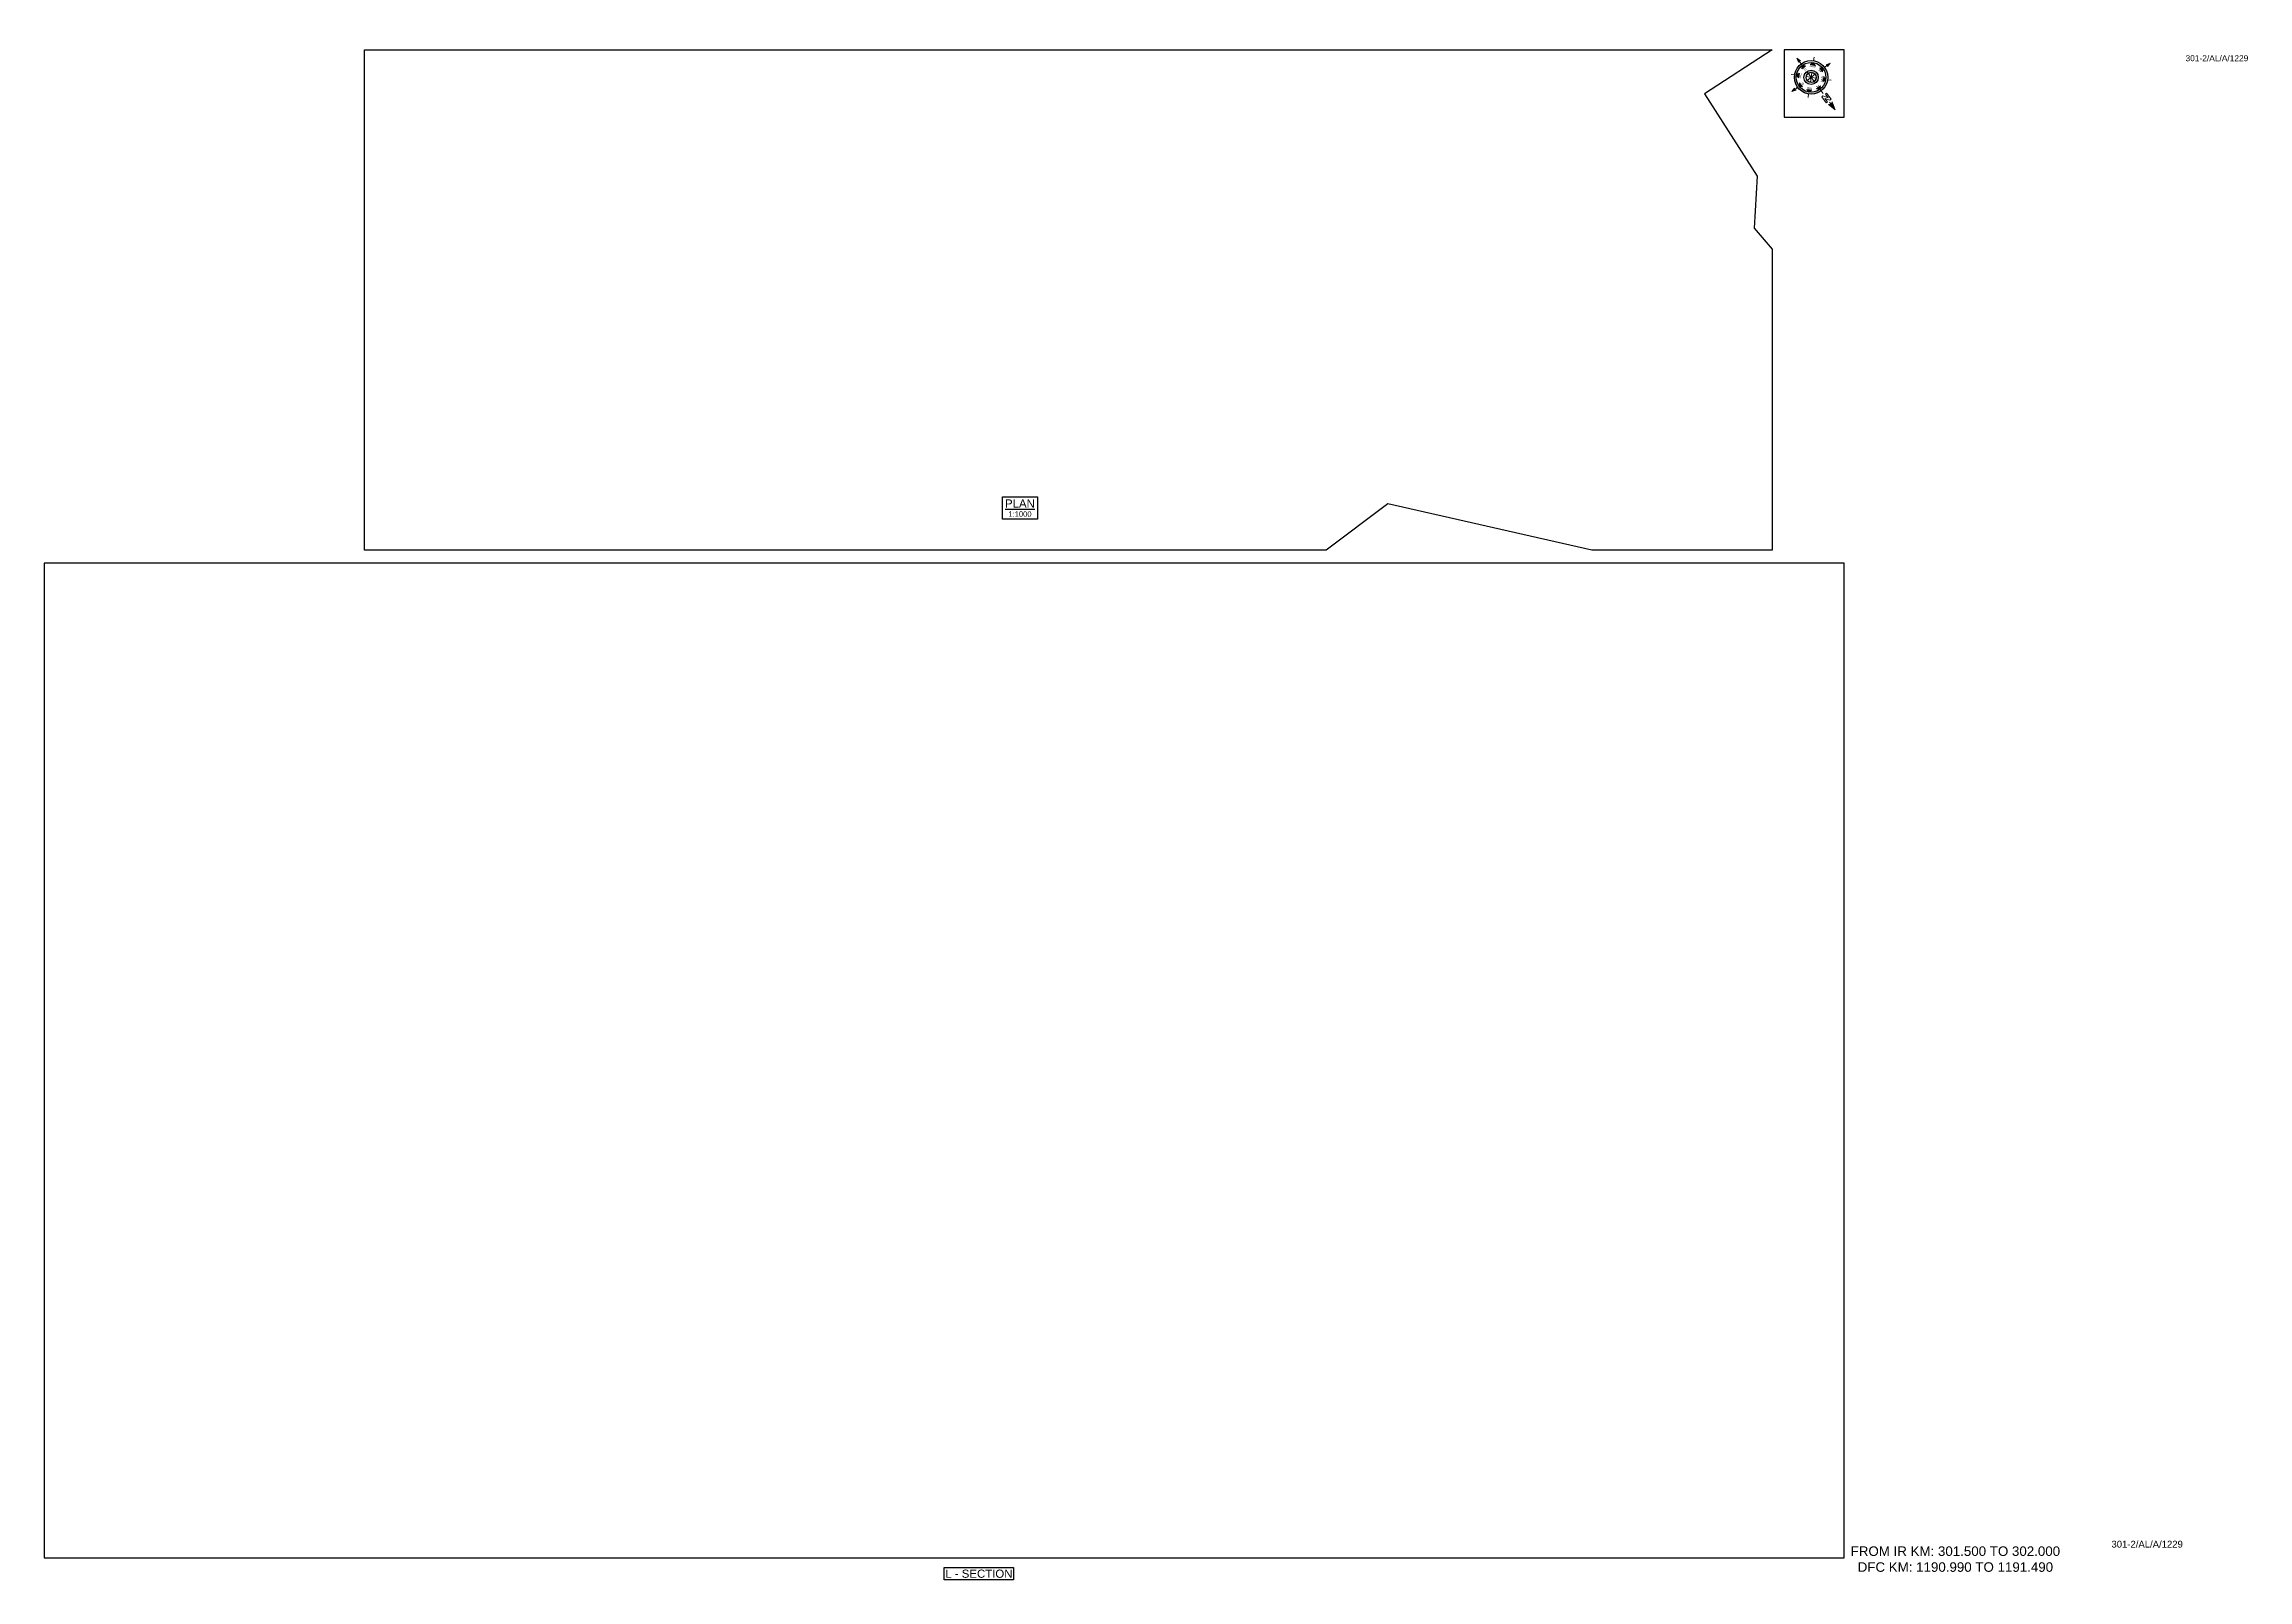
# Paper-space layout '1229' of a CAD drawing. Header units: metres. Extents: x 15 to 824, y 17 to 581.
import ezdxf
from ezdxf.enums import TextEntityAlignment as Align

# ---------------------------------------------------------------- set-up
doc = ezdxf.new("R2010")
doc.units = ezdxf.units.M
doc.header["$MEASUREMENT"] = 0
doc.layers.get('Defpoints').update_dxf_attribs({"color": 5})
doc.layers.add('title', color=7, linetype='Continuous')
doc.styles.get("Standard").update_dxf_attribs({"font": 'arial.ttf'})
doc.styles.add('Style-Arial', font='arial.ttf')

# ---------------------------------------------------------------- blocks, each defined once
blk = doc.blocks.new('N')
for points in [[(0, 8.41), (-0.49, 6.68), (0, 6.93)], [(0.49, 6.68), (0, 6.93), (0, 8.41)], [(-4.93, 0), (-4.07, 0.25), (-4.19, 0)], [(-4.07, -0.25), (-4.19, 0), (-4.93, 0)], [(-3.08, 0), (-2.59, 0.49), (-2.59, -0.49)], [(-2.18, 2.18), (-1.48, 2.18), (-2.18, 1.48)], [(0, 3.08), (0.49, 2.59), (-0.49, 2.59)], [(2.18, 2.18), (2.18, 1.48), (1.48, 2.18)], [(3.08, 0), (2.59, -0.49), (2.59, 0.49)], [(4.07, 0.25), (4.19, 0), (4.93, 0)], [(4.93, 0), (4.07, -0.25), (4.19, 0)], [(-2.18, -2.18), (-2.18, -1.48), (-1.48, -2.18)], [(0, -3.08), (-0.49, -2.59), (0.49, -2.59)], [(0, -4.93), (-0.25, -4.07), (0, -4.19)], [(0.25, -4.07), (0, -4.19), (0, -4.93)], [(2.18, -2.18), (1.48, -2.18), (2.18, -1.48)]]:
    blk.add_hatch(color=7).paths.add_polyline_path(points, flags=0)
h = blk.add_hatch(color=7)
h.paths.add_polyline_path([(0, -3.08), (0, -3.46, 1), (0, 3.46), (0, 3.08, -1)])
h.paths.add_polyline_path([(0, 1.05), (0, 1.48, 1), (0, -1.48), (0, -1.05, -1)])
at = {"color": 7, "linetype": 'ByBlock', "lineweight": 13}
for p, q in [((-0.61, 4.57), (-0.61, 6.12)), ((-0.61, 6.12), (-0.3, 6.12)), ((-0.3, 6.12), (0.32, 5.19)), ((0.32, 4.57), (-0.3, 5.5)), ((-0.3, 5.5), (-0.3, 4.57)), ((0.32, 5.19), (0.32, 6.12)), ((0.32, 6.12), (0.64, 6.12)), ((0.64, 6.12), (0.64, 4.57))]:
    blk.add_line(p, q, dxfattribs=at)
at = {"color": 7, "lineweight": 13}
for p, q in [((0, 6.41), (0, 7.28)), ((-3.46, 0), (-4.19, 0)), ((-2.45, 2.45), (-2.97, 2.97)), ((1.05, 0), (-1.05, 0)), ((-1.05, 0), (1.05, 0)), ((-0.74, 0.74), (0.74, -0.74)), ((0.74, 0.74), (-0.74, -0.74)), ((0.74, -0.74), (-0.74, 0.74)), ((-0.74, -0.74), (0.74, 0.74)), ((0, 3.46), (0, 4.19)), ((0, 3.46), (0, 3.08)), ((0, 1.05), (0, 1.48)), ((0, 1.05), (0, -1.05)), ((0, -1.05), (0, 1.05)), ((2.45, 2.45), (2.97, 2.97)), ((3.46, 0), (4.19, 0)), ((-2.45, -2.45), (-2.97, -2.97)), ((0, -1.05), (0, -1.48)), ((0, -3.46), (0, -3.08)), ((0, -3.46), (0, -4.19)), ((2.45, -2.45), (2.97, -2.97))]:
    blk.add_line(p, q, dxfattribs=at)
for points in [[(0, 8.41), (-0.49, 6.68), (0, 6.93), (0, 6.93)], [(0.49, 6.68), (0, 6.93), (0, 8.41), (0, 8.41)], [(-4.93, 0), (-4.07, 0.25), (-4.19, 0), (-4.19, 0)], [(-4.07, -0.25), (-4.19, 0), (-4.93, 0), (-4.93, 0)], [(-3.08, 0), (-2.59, 0.49), (-2.59, -0.49), (-2.59, -0.49)], [(-2.18, 2.18), (-1.48, 2.18), (-2.18, 1.48), (-2.18, 1.48)], [(0, 3.08), (0.49, 2.59), (-0.49, 2.59), (-0.49, 2.59)], [(2.18, 2.18), (2.18, 1.48), (1.48, 2.18), (1.48, 2.18)], [(3.08, 0), (2.59, -0.49), (2.59, 0.49), (2.59, 0.49)], [(4.07, 0.25), (4.19, 0), (4.93, 0), (4.93, 0)], [(4.93, 0), (4.07, -0.25), (4.19, 0), (4.19, 0)], [(-2.18, -2.18), (-2.18, -1.48), (-1.48, -2.18), (-1.48, -2.18)], [(0, -3.08), (-0.49, -2.59), (0.49, -2.59), (0.49, -2.59)], [(0, -4.93), (-0.25, -4.07), (0, -4.19), (0, -4.19)], [(0.25, -4.07), (0, -4.19), (0, -4.93), (0, -4.93)], [(2.18, -2.18), (1.48, -2.18), (2.18, -1.48), (2.18, -1.48)]]:
    blk.add_lwpolyline(points, close=True, dxfattribs=at)
at = {"color": 7, "linetype": 'ByBlock', "lineweight": 13}
for points in [[(-0.3, 4.57), (-0.61, 4.57)], [(0.32, 4.57), (0.64, 4.57)]]:
    blk.add_lwpolyline(points, dxfattribs=at)
at = {"color": 7}
for radius in [3.46, 3.08, 1.48, 1.05]:
    blk.add_circle((0, 0), radius, dxfattribs=at)
for s, rotation, p in [('W', 90, (-2.1, 0)), ('NW', 45, (-1.48, 1.48)), ('NE', 315, (1.48, 1.48)), ('E', 270, (1.97, 0)), ('SW', 135, (-1.48, -1.48)), ('SE', 225, (1.48, -1.48))]:
    blk.add_text(s, height=0.6, rotation=rotation, dxfattribs=at).set_placement(p, align=Align.CENTER)
for s, p in [('N', (0, 2.1)), ('S', (0, -2.47))]:
    blk.add_text(s, height=0.6, dxfattribs=at).set_placement(p, align=Align.CENTER)

psp = doc.layouts.new('1229')

# ---------------------------------------------------------------- linework, layer by layer
psp.add_lwpolyline([(345.48, 16.87), (345.48, 21.48), (371.01, 21.48), (371.01, 16.87)], close=True)
at = {"layer": 'Defpoints'}
for points in [[(132.65, 579), (649.54, 579), (624.79, 562.72), (644.13, 532.49), (642.99, 513.4), (649.54, 505.75), (649.54, 395.12), (608.27, 395.11), (583.41, 395.1), (508.39, 412.18), (485.78, 395.1), (132.65, 395.09)], [(14.99, 25), (675.99, 25), (676.01, 390.37), (15.01, 390.37)]]:
    psp.add_lwpolyline(points, close=True, dxfattribs=at)
at = {"layer": 'title', "color": 7, "linetype": 'Continuous', "lineweight": -3}
psp.add_lwpolyline([(366.96, 414.72), (379.84, 414.72), (379.84, 406.57), (366.96, 406.57)], close=True, dxfattribs=at)

# ---------------------------------------------------------------- texts
at = {"style": 'Style-Arial'}
for height, p in [(2.2, (801.38, 574.76)), (2.5, (774.19, 28.76))]:
    psp.add_text('301-2/AL/A/1229', height=height, dxfattribs=at).set_placement(p)
at = {"insert": (674.74, 29.19), "char_height": 3.5, "attachment_point": 1, "style": 'Style-Arial'}
psp.add_mtext_dynamic_manual_height_columns('\\pxqc;FROM IR KM: 301.500 TO 302.000 {\\C1;DFC KM: 1190.990 TO 1191.490 }', width=84.2726, gutter_width=17.5, heights=[0], dxfattribs=at)
at = {"layer": 'title', "color": 7, "linetype": 'Continuous', "lineweight": -3, "style": 'Style-Arial'}
for s, height, p in [('%%UPLAN', 3, (373.35, 412.28)), ('1:1000', 2, (373.35, 408.42))]:
    psp.add_text(s, height=height, dxfattribs=at).set_placement(p, align=Align.MIDDLE)
at = {"layer": 'title', "style": 'Style-Arial'}
psp.add_text('L - SECTION', height=3, rotation=0.00006, dxfattribs=at).set_placement((358.27, 19.17), align=Align.MIDDLE_CENTER)

# ---------------------------------------------------------------- viewports
at = {"layer": 'Defpoints', "view_twist_angle": 216.56755826}
vp = psp.add_viewport(center=(391.1, 487.04), size=(516.89, 183.9136), view_center_point=(1497460.87, -3098645.16), view_height=183.9136, dxfattribs=at)
vp.dxf.flags = 0x10000  # cut along an outline
vp.dxf.clipping_boundary_handle = psp.add_lwpolyline([(132.65, 579), (649.54, 579), (624.79, 562.72), (644.13, 532.49), (642.99, 513.4), (649.54, 505.75), (649.54, 395.12), (608.27, 395.11), (583.41, 395.1), (508.39, 412.18), (485.78, 395.1), (132.65, 395.09)], format="xyb", close=True, dxfattribs={"invisible": 1}).dxf.handle
at = {"layer": 'Defpoints'}
vp = psp.add_viewport(center=(345.5, 207.69), size=(661.02, 365.373), view_center_point=(7205, -12054.92), view_height=365.373, status=3, dxfattribs=at)
vp.dxf.flags = 0x10000  # cut along an outline
vp.dxf.clipping_boundary_handle = psp.add_lwpolyline([(14.99, 25), (675.99, 25), (676.01, 390.37), (15.01, 390.37)], format="xyb", close=True, dxfattribs={"invisible": 1}).dxf.handle

# ---------------------------------------------------------------- wipeouts: each hides what was drawn before it
psp.add_wipeout([(653.96, 579), (676, 579), (676, 554.19), (653.96, 554.19)])

# ---------------------------------------------------------------- next in the draw order: linework, layer by layer
psp.add_lwpolyline([(676, 579), (653.96, 579), (653.96, 554.19), (676, 554.19)], close=True)

# ---------------------------------------------------------------- next in the draw order: block references
at = {"xscale": 1.771541522973351, "yscale": 1.771541522973351, "zscale": 1.771541522973351, "rotation": 216.5675582561224}
psp.add_blockref('N', (663.88, 568.84), dxfattribs=at)

doc.saveas('drawing.dxf')
